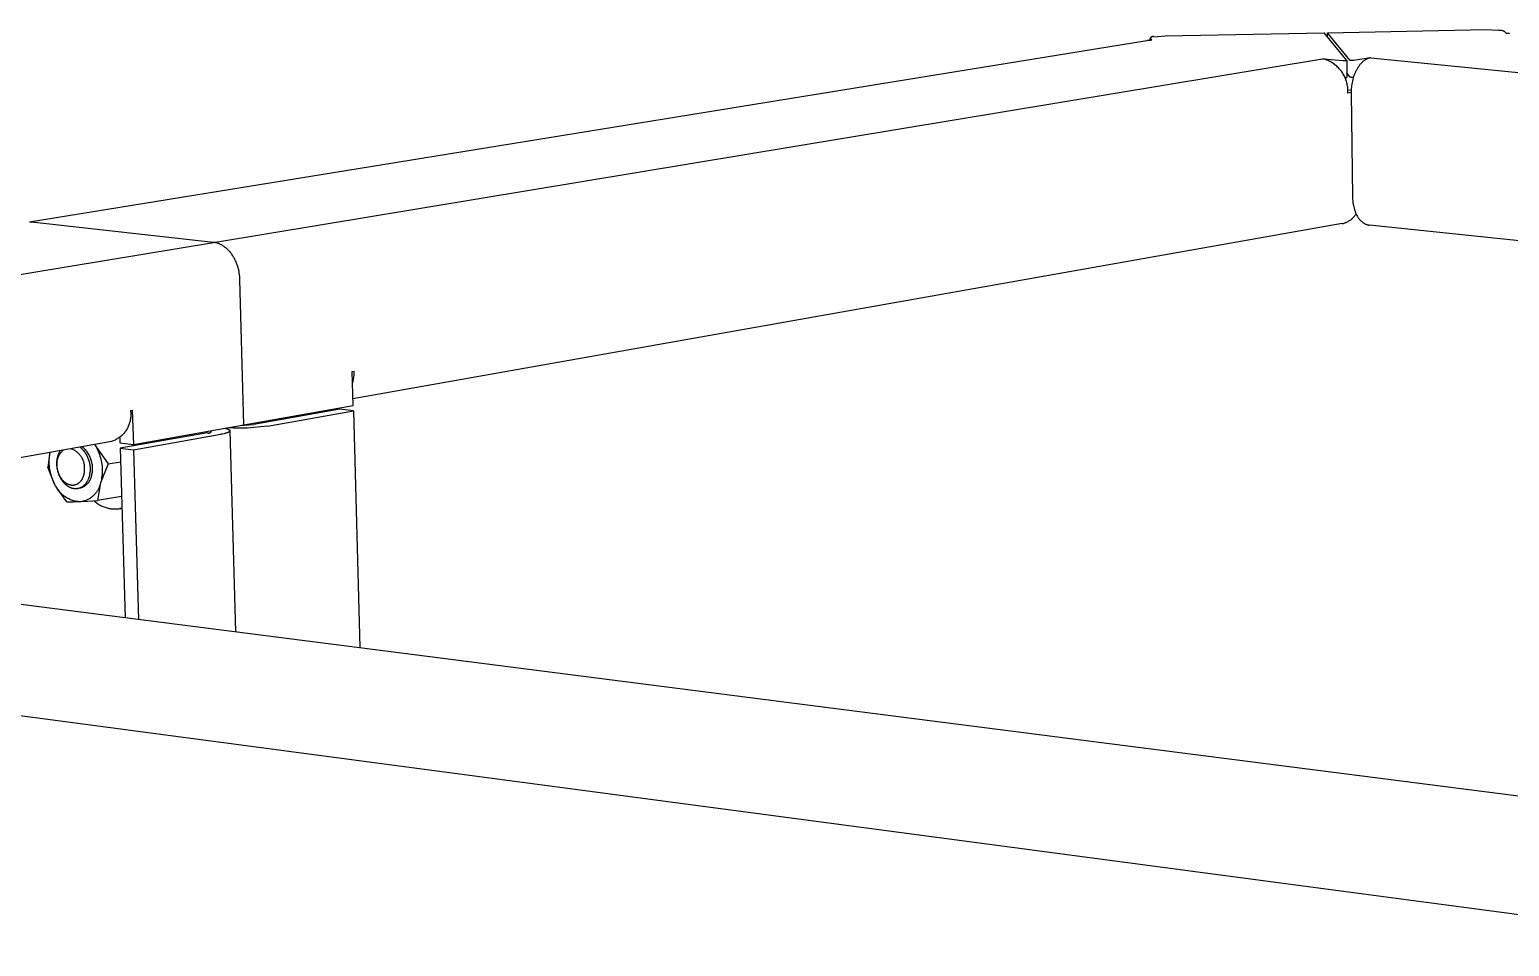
# Model space of a CAD drawing. Header units: millimetres. Extents: x -665 to 1920, y -373 to 1434.
# Drawn here: x -155.2 to -38, y 360.9 to 433.5 of the extents above; entities that cross this region are included whole.
import ezdxf

# ---------------------------------------------------------------- set-up
doc = ezdxf.new("R2010")
doc.units = ezdxf.units.MM
doc.header["$MEASUREMENT"] = 0
doc.layers.add('Domyślny', color=7, linetype='Continuous', true_color=0x000000)
doc.layers.add('Utwórz2D linie widoczne', color=7, linetype='Continuous', true_color=0x000000)

msp = doc.modelspace()

# ---------------------------------------------------------------- linework, layer by layer
at = {"layer": 'Domyślny'}
for p, q in [((-140.62, 416.69), (-52.82, 431.23)), ((-49, 431.3), (174.36, 408.89)), ((-242.92, 399.76), (-140.62, 416.69)), ((-261.48, 393.23), (-18.23, 360.95))]:
    msp.add_line(p, q, dxfattribs=at)
at = {"layer": 'Utwórz2D linie widoczne'}
for p, q in [((-52.42, 433.29), (-39.87, 433.53)), ((-39.87, 433.53), (-38.9, 433.5)), ((-38.9, 433.5), (-38.86, 433.5)), ((-38.86, 433.5), (-38.83, 433.5)), ((-38.83, 433.5), (-38.79, 433.5)), ((-38.79, 433.5), (-38.76, 433.49)), ((-38.76, 433.49), (-38.72, 433.49)), ((-38.72, 433.49), (-38.69, 433.48)), ((-38.69, 433.48), (-38.65, 433.48)), ((-38.65, 433.48), (-38.61, 433.47)), ((-155.18, 418.32), (-66.73, 432.68)), ((-66.73, 432.68), (-66.68, 432.69)), ((-66.68, 432.69), (-66.64, 432.7)), ((-66.64, 432.7), (-66.59, 432.7)), ((-66.59, 432.7), (-66.54, 432.7)), ((-66.54, 432.7), (-66.49, 432.7)), ((-66.49, 432.7), (-66.45, 432.7)), ((-66.47, 432.7), (-66.47, 432.86)), ((-66.45, 432.86), (-66.46, 432.85)), ((-66.46, 432.85), (-66.35, 432.7)), ((-66.46, 432.85), (-66.46, 432.85)), ((-66.44, 432.88), (-66.45, 432.87)), ((-66.45, 432.87), (-66.45, 432.86)), ((-66.45, 432.7), (-66.4, 432.7)), ((-66.43, 432.89), (-66.44, 432.88)), ((-66.44, 432.88), (-66.44, 432.88)), ((-66.42, 432.9), (-66.43, 432.9)), ((-66.43, 432.9), (-66.43, 432.89)), ((-66.41, 432.91), (-66.42, 432.9)), ((-66.4, 432.92), (-66.41, 432.92)), ((-66.41, 432.92), (-66.41, 432.91)), ((-66.39, 432.93), (-66.4, 432.92)), ((-66.4, 432.7), (-66.35, 432.7)), ((-66.38, 432.93), (-66.39, 432.93)), ((-66.37, 432.94), (-66.38, 432.94)), ((-66.38, 432.94), (-66.38, 432.93)), ((-66.36, 432.95), (-66.37, 432.94)), ((-66.35, 432.95), (-66.36, 432.95)), ((-66.34, 432.96), (-66.35, 432.95)), ((-66.33, 432.96), (-66.34, 432.96)), ((-66.34, 432.96), (-66.34, 432.96)), ((-66.32, 432.97), (-66.33, 432.96)), ((-66.31, 432.97), (-66.32, 432.97)), ((-66.3, 432.97), (-66.31, 432.97)), ((-66.29, 432.97), (-66.3, 432.97)), ((-66.28, 432.98), (-66.29, 432.97)), ((-66.27, 432.98), (-66.28, 432.98)), ((-66.26, 432.98), (-66.27, 432.98)), ((-66.27, 432.98), (-66.27, 432.98)), ((-66.25, 432.98), (-66.26, 432.98)), ((-66.24, 432.98), (-66.25, 432.98)), ((-66.23, 432.98), (-66.24, 432.98)), ((-66.22, 432.98), (-66.23, 432.98)), ((-66.21, 432.98), (-66.22, 432.98)), ((-66.2, 432.98), (-66.21, 432.98)), ((-66.19, 432.98), (-66.2, 432.98)), ((-66.18, 432.98), (-66.19, 432.98)), ((-66.18, 432.97), (-66.18, 432.98)), ((-66.17, 432.97), (-66.18, 432.97)), ((-66.17, 432.97), (-65.28, 433.04)), ((-65.28, 433.04), (-52.68, 433.28)), ((-50.91, 431.1), (-52.68, 433.28)), ((-52.42, 432.96), (-52.42, 433.29)), ((-50.64, 431.1), (-52.42, 433.29)), ((-38.61, 433.47), (-38.58, 433.46)), ((-38.58, 433.46), (-38.55, 433.45)), ((-38.55, 433.45), (-38.51, 433.44)), ((-38.51, 433.44), (-38.48, 433.42)), ((-38.48, 433.42), (-38.45, 433.41)), ((-38.45, 433.41), (-38.41, 433.39)), ((-38.41, 433.39), (-38.28, 433.24)), ((-38.28, 433.24), (-38.25, 433.25)), ((-38.25, 433.25), (-38.22, 433.25)), ((-38.22, 433.25), (-38.19, 433.25)), ((-38.19, 433.25), (-38.15, 433.26)), ((-38.15, 433.26), (-38.12, 433.26)), ((-38.12, 433.26), (-38.09, 433.26)), ((-38.09, 433.26), (-38.06, 433.25)), ((-38.06, 433.25), (-38.03, 433.25)), ((-52.73, 431.2), (-52.82, 431.23)), ((-52.82, 431.23), (-52.77, 431.23)), ((-52.77, 431.23), (-52.77, 431.22)), ((-52.77, 431.23), (-51.18, 431.08)), ((-52.64, 431.18), (-52.73, 431.2)), ((-52.55, 431.15), (-52.64, 431.18)), ((-52.47, 431.12), (-52.55, 431.15)), ((-49.05, 431.31), (-50.35, 431.09)), ((-49.44, 431.13), (-49.47, 431.11)), ((-49.4, 431.16), (-49.44, 431.13)), ((-49.36, 431.18), (-49.4, 431.16)), ((-49.33, 431.2), (-49.36, 431.18)), ((-49.29, 431.21), (-49.33, 431.2)), ((-49.25, 431.23), (-49.29, 431.21)), ((-49.22, 431.24), (-49.25, 431.23)), ((-49.18, 431.26), (-49.22, 431.24)), ((-49.14, 431.27), (-49.18, 431.26)), ((-49.11, 431.28), (-49.14, 431.27)), ((-49.07, 431.29), (-49.11, 431.28)), ((-49.04, 431.3), (-49.07, 431.29)), ((-49.05, 431.29), (-49.05, 431.31)), ((-49, 431.3), (-49.05, 431.31)), ((-49, 431.3), (-49.04, 431.3)), ((-52.38, 431.08), (-52.47, 431.12)), ((-52.3, 431.04), (-52.38, 431.08)), ((-52.22, 431), (-52.3, 431.04)), ((-52.14, 430.96), (-52.22, 431)), ((-52.06, 430.91), (-52.14, 430.96)), ((-51.98, 430.86), (-52.06, 430.91)), ((-51.91, 430.81), (-51.98, 430.86)), ((-51.84, 430.75), (-51.91, 430.81)), ((-51.76, 430.7), (-51.84, 430.75)), ((-51.69, 430.64), (-51.76, 430.7)), ((-51.63, 430.57), (-51.69, 430.64)), ((-51.56, 430.51), (-51.63, 430.57)), ((-51.5, 430.44), (-51.56, 430.51)), ((-51.44, 430.37), (-51.5, 430.44)), ((-51.38, 430.3), (-51.44, 430.37)), ((-51.33, 430.23), (-51.38, 430.3)), ((-51.27, 430.16), (-51.33, 430.23)), ((-51.22, 430.08), (-51.27, 430.16)), ((-51.18, 430), (-51.22, 430.08)), ((-51.18, 431.08), (-50.94, 431.08)), ((-51.13, 429.92), (-51.18, 430)), ((-50.93, 431.08), (-50.94, 431.08)), ((-50.94, 431.08), (-50.94, 431.08)), ((-50.94, 431.08), (-50.94, 431.08)), ((-50.94, 431.08), (-50.94, 431.08)), ((-50.94, 431.08), (-50.94, 431.08)), ((-50.94, 431.08), (-50.94, 431.08)), ((-50.94, 431.08), (-50.94, 431.08)), ((-50.94, 431.08), (-50.94, 431.08)), ((-50.92, 431.08), (-50.93, 431.08)), ((-50.93, 431.08), (-50.93, 431.08)), ((-50.93, 431.08), (-50.93, 431.08)), ((-50.93, 431.08), (-50.93, 431.08)), ((-50.93, 431.08), (-50.93, 431.08)), ((-50.93, 431.08), (-50.93, 431.08)), ((-50.93, 431.08), (-50.93, 431.08)), ((-50.93, 431.08), (-50.93, 431.08)), ((-50.93, 431.08), (-50.93, 431.08)), ((-50.91, 431.09), (-50.92, 431.09)), ((-50.92, 431.09), (-50.92, 431.09)), ((-50.92, 431.09), (-50.92, 431.09)), ((-50.92, 431.09), (-50.92, 431.08)), ((-50.92, 431.08), (-50.92, 431.08)), ((-50.92, 431.08), (-50.92, 431.08)), ((-50.92, 431.08), (-50.92, 431.08)), ((-50.92, 431.08), (-50.92, 431.08)), ((-50.92, 431.08), (-50.92, 431.08)), ((-50.92, 431.08), (-50.92, 431.08)), ((-50.92, 431.08), (-50.92, 431.08)), ((-50.91, 431.1), (-50.91, 431.1)), ((-50.91, 431.1), (-50.91, 431.1)), ((-50.91, 431.1), (-50.91, 431.09)), ((-50.91, 431.09), (-50.89, 429.77)), ((-50.91, 431.09), (-50.91, 431.09)), ((-50.91, 431.09), (-50.91, 431.09)), ((-50.91, 431.09), (-50.91, 431.09)), ((-50.91, 431.09), (-50.91, 431.09)), ((-50.91, 431.09), (-50.91, 431.09)), ((-50.91, 431.09), (-50.91, 431.09)), ((-50.91, 431.09), (-50.91, 431.09)), ((-50.91, 431.09), (-50.91, 431.09)), ((-50.91, 431.09), (-50.91, 431.09)), ((-50.91, 431.09), (-50.91, 431.09)), ((-50.63, 429.77), (-50.89, 430.11)), ((-50.58, 431.09), (-50.64, 431.1)), ((-50.35, 431.09), (-50.58, 431.09)), ((-50.29, 430), (-50.32, 429.94)), ((-50.27, 430.05), (-50.29, 430)), ((-50.25, 430.11), (-50.27, 430.05)), ((-50.22, 430.17), (-50.25, 430.11)), ((-50.2, 430.22), (-50.22, 430.17)), ((-50.17, 430.27), (-50.2, 430.22)), ((-50.14, 430.33), (-50.17, 430.27)), ((-50.11, 430.38), (-50.14, 430.33)), ((-50.09, 430.43), (-50.11, 430.38)), ((-50.06, 430.48), (-50.09, 430.43)), ((-50.03, 430.53), (-50.06, 430.48)), ((-49.99, 430.57), (-50.03, 430.53)), ((-49.96, 430.62), (-49.99, 430.57)), ((-49.93, 430.66), (-49.96, 430.62)), ((-49.9, 430.71), (-49.93, 430.66)), ((-49.86, 430.75), (-49.9, 430.71)), ((-49.83, 430.79), (-49.86, 430.75)), ((-49.8, 430.83), (-49.83, 430.79)), ((-49.76, 430.86), (-49.8, 430.83)), ((-49.73, 430.9), (-49.76, 430.86)), ((-49.69, 430.93), (-49.73, 430.9)), ((-49.66, 430.97), (-49.69, 430.93)), ((-49.62, 431), (-49.66, 430.97)), ((-49.58, 431.03), (-49.62, 431)), ((-49.55, 431.06), (-49.58, 431.03)), ((-49.51, 431.08), (-49.55, 431.06)), ((-49.47, 431.11), (-49.51, 431.08)), ((-51.09, 429.84), (-51.13, 429.92)), ((-51.05, 429.76), (-51.09, 429.84)), ((-51.08, 429.74), (-51.05, 429.74)), ((-51.01, 429.67), (-51.05, 429.76)), ((-51.05, 429.74), (-51.02, 429.75)), ((-51.02, 429.75), (-50.99, 429.75)), ((-50.98, 429.59), (-51.01, 429.67)), ((-50.99, 429.75), (-50.96, 429.75)), ((-50.95, 429.5), (-50.98, 429.59)), ((-50.96, 429.75), (-50.93, 429.75)), ((-50.92, 429.42), (-50.95, 429.5)), ((-50.93, 429.75), (-50.92, 429.75)), ((-50.92, 429.75), (-50.92, 429.75)), ((-50.92, 429.75), (-50.92, 429.75)), ((-50.92, 429.75), (-50.92, 429.75)), ((-50.92, 429.75), (-50.92, 429.75)), ((-50.92, 429.75), (-50.92, 429.75)), ((-50.92, 429.75), (-50.92, 429.75)), ((-50.92, 429.75), (-50.92, 429.75)), ((-50.92, 429.75), (-50.92, 429.75)), ((-50.92, 429.75), (-50.92, 429.75)), ((-50.92, 429.75), (-50.91, 429.75)), ((-50.9, 429.33), (-50.92, 429.42)), ((-50.91, 429.75), (-50.91, 429.75)), ((-50.91, 429.75), (-50.91, 429.75)), ((-50.91, 429.75), (-50.91, 429.75)), ((-50.91, 429.75), (-50.91, 429.75)), ((-50.91, 429.75), (-50.91, 429.75)), ((-50.91, 429.75), (-50.91, 429.75)), ((-50.91, 429.75), (-50.91, 429.75)), ((-50.91, 429.75), (-50.91, 429.75)), ((-50.91, 429.75), (-50.91, 429.75)), ((-50.91, 429.75), (-50.9, 429.75)), ((-50.9, 429.75), (-50.9, 429.76)), ((-50.9, 429.76), (-50.9, 429.76)), ((-50.9, 429.76), (-50.9, 429.76)), ((-50.9, 429.76), (-50.9, 429.76)), ((-50.9, 429.76), (-50.9, 429.76)), ((-50.9, 429.76), (-50.9, 429.76)), ((-50.9, 429.76), (-50.9, 429.76)), ((-50.9, 429.76), (-50.9, 429.76)), ((-50.9, 429.76), (-50.9, 429.76)), ((-50.9, 429.76), (-50.9, 429.76)), ((-50.9, 429.76), (-50.89, 429.76)), ((-50.88, 429.24), (-50.9, 429.33)), ((-50.89, 429.76), (-50.89, 429.77)), ((-50.89, 429.77), (-50.89, 429.77)), ((-50.89, 429.77), (-50.89, 429.77)), ((-50.89, 429.77), (-50.89, 429.77)), ((-50.89, 429.77), (-50.89, 429.77)), ((-50.89, 429.76), (-50.89, 429.76)), ((-50.89, 429.76), (-50.89, 429.76)), ((-50.89, 429.76), (-50.89, 429.76)), ((-50.89, 429.76), (-50.89, 429.76)), ((-50.86, 429.15), (-50.88, 429.24)), ((-50.85, 429.06), (-50.86, 429.15)), ((-50.83, 428.97), (-50.85, 429.06)), ((-50.83, 428.88), (-50.83, 428.97)), ((-50.82, 428.78), (-50.83, 428.88)), ((-50.56, 429.76), (-50.63, 429.77)), ((-50.56, 429.76), (-50.53, 429.76)), ((-50.54, 428.98), (-50.55, 428.86)), ((-50.55, 428.86), (-50.55, 428.74)), ((-50.52, 429.1), (-50.54, 428.98)), ((-50.53, 429.76), (-50.49, 429.76)), ((-50.51, 429.22), (-50.52, 429.1)), ((-50.48, 429.34), (-50.51, 429.22)), ((-50.49, 429.76), (-50.45, 429.76)), ((-50.46, 429.46), (-50.48, 429.34)), ((-50.43, 429.58), (-50.46, 429.46)), ((-50.45, 429.76), (-50.42, 429.76)), ((-50.4, 429.7), (-50.43, 429.58)), ((-50.42, 429.76), (-50.38, 429.76)), ((-50.36, 429.82), (-50.4, 429.7)), ((-50.34, 429.88), (-50.36, 429.82)), ((-50.32, 429.94), (-50.34, 429.88)), ((-50.84, 428.77), (-50.56, 428.74)), ((-50.82, 428.69), (-50.82, 428.78)), ((-50.82, 428.6), (-50.82, 428.69)), ((-50.82, 428.51), (-50.82, 428.6)), ((-50.56, 428.55), (-50.82, 428.51)), ((-50.55, 428.74), (-50.56, 428.63)), ((-50.56, 428.63), (-50.56, 428.52)), ((-50.56, 428.52), (-50.55, 428.51)), ((-50.55, 428.51), (-50.45, 420.3)), ((-50.45, 420.3), (-50.45, 420.2)), ((-50.45, 420.2), (-50.44, 420.1)), ((-50.44, 420.1), (-50.43, 420)), ((-50.43, 420), (-50.42, 419.9)), ((-50.42, 419.9), (-50.41, 419.8)), ((-50.41, 419.8), (-50.39, 419.7)), ((-50.39, 419.7), (-50.37, 419.6)), ((-50.37, 419.6), (-50.35, 419.5)), ((-50.35, 419.5), (-50.33, 419.4)), ((-155.18, 418.32), (-155.03, 418.3)), ((-155.11, 418.3), (-155.18, 418.29)), ((-155.03, 418.3), (-155.11, 418.3)), ((-140.62, 416.69), (-155.03, 418.3)), ((-51.05, 418.23), (-51, 418.25)), ((-51, 418.25), (-50.94, 418.27)), ((-50.94, 418.27), (-50.89, 418.29)), ((-50.89, 418.29), (-50.84, 418.32)), ((-50.84, 418.32), (-50.78, 418.35)), ((-50.78, 418.35), (-50.73, 418.38)), ((-50.73, 418.38), (-50.69, 418.41)), ((-50.69, 418.41), (-50.64, 418.44)), ((-50.64, 418.44), (-50.59, 418.48)), ((-50.59, 418.48), (-50.54, 418.51)), ((-50.54, 418.51), (-50.5, 418.55)), ((-50.5, 418.55), (-50.46, 418.59)), ((-50.46, 418.59), (-50.41, 418.63)), ((-50.41, 418.63), (-50.37, 418.67)), ((-50.37, 418.67), (-50.34, 418.72)), ((-50.34, 418.72), (-50.3, 418.76)), ((-50.33, 419.4), (-50.3, 419.3)), ((-50.3, 419.3), (-50.27, 419.21)), ((-50.3, 418.76), (-50.26, 418.81)), ((-50.27, 419.21), (-50.25, 419.16)), ((-50.26, 418.81), (-50.23, 418.85)), ((-50.25, 419.16), (-50.23, 419.11)), ((-50.23, 419.11), (-50.22, 419.07)), ((-50.23, 418.85), (-50.2, 418.9)), ((-50.22, 419.07), (-50.2, 419.02)), ((-50.2, 419.02), (-50.18, 418.98)), ((-50.2, 418.9), (-50.17, 418.95)), ((-50.18, 418.98), (-50.16, 418.93)), ((-50.16, 418.93), (-50.14, 418.89)), ((-50.14, 418.89), (-50.12, 418.85)), ((-50.12, 418.85), (-50.09, 418.81)), ((-50.09, 418.81), (-50.07, 418.77)), ((-50.07, 418.77), (-50.05, 418.73)), ((-50.05, 418.73), (-50.02, 418.69)), ((-50.02, 418.69), (-50, 418.65)), ((-50, 418.65), (-49.97, 418.61)), ((-49.97, 418.61), (-49.95, 418.58)), ((-49.95, 418.58), (-49.92, 418.54)), ((-49.92, 418.54), (-49.89, 418.51)), ((-49.89, 418.51), (-49.86, 418.48)), ((-49.86, 418.48), (-49.84, 418.45)), ((-49.84, 418.45), (-49.81, 418.42)), ((-49.81, 418.42), (-49.78, 418.39)), ((-49.78, 418.39), (-49.75, 418.36)), ((-49.75, 418.36), (-49.72, 418.33)), ((-49.72, 418.33), (-49.69, 418.31)), ((-49.69, 418.31), (-49.66, 418.28)), ((-49.66, 418.28), (-49.63, 418.26)), ((-49.63, 418.26), (-49.6, 418.24)), ((-51.27, 418.17), (-129.58, 404.3)), ((-51.27, 418.17), (-51.22, 418.18)), ((-51.22, 418.18), (-51.16, 418.19)), ((-51.16, 418.19), (-51.11, 418.21)), ((-51.11, 418.21), (-51.05, 418.23)), ((-49.6, 418.24), (-49.56, 418.22)), ((-49.56, 418.22), (-49.53, 418.2)), ((-49.53, 418.2), (-49.5, 418.18)), ((-49.5, 418.18), (-49.47, 418.16)), ((-49.47, 418.16), (-49.44, 418.14)), ((-49.44, 418.14), (-49.4, 418.13)), ((-49.4, 418.13), (-49.37, 418.12)), ((-49.37, 418.12), (-49.34, 418.1)), ((-49.34, 418.1), (-49.31, 418.09)), ((-49.31, 418.09), (-49.27, 418.08)), ((-49.27, 418.08), (-49.24, 418.08)), ((-49.24, 418.08), (-49.21, 418.07)), ((-49.21, 418.07), (-49.18, 418.06)), ((-49.18, 418.06), (-49.14, 418.06)), ((-49.14, 418.06), (-49.11, 418.05)), ((133.71, 398.78), (-49.11, 418.05)), ((-140.58, 416.69), (-140.62, 416.69)), ((-140.53, 416.68), (-140.58, 416.69)), ((-140.49, 416.67), (-140.53, 416.68)), ((-140.44, 416.66), (-140.49, 416.67)), ((-140.4, 416.65), (-140.44, 416.66)), ((-140.35, 416.64), (-140.4, 416.65)), ((-140.3, 416.62), (-140.35, 416.64)), ((-140.26, 416.61), (-140.3, 416.62)), ((-140.21, 416.59), (-140.26, 416.61)), ((-140.16, 416.57), (-140.21, 416.59)), ((-140.11, 416.55), (-140.16, 416.57)), ((-140.07, 416.53), (-140.11, 416.55)), ((-140.02, 416.5), (-140.07, 416.53)), ((-139.97, 416.48), (-140.02, 416.5)), ((-139.92, 416.45), (-139.97, 416.48)), ((-139.88, 416.42), (-139.92, 416.45)), ((-139.83, 416.39), (-139.88, 416.42)), ((-139.78, 416.36), (-139.83, 416.39)), ((-139.74, 416.32), (-139.78, 416.36)), ((-139.69, 416.29), (-139.74, 416.32)), ((-139.64, 416.25), (-139.69, 416.29)), ((-139.6, 416.21), (-139.64, 416.25)), ((-139.55, 416.17), (-139.6, 416.21)), ((-139.51, 416.13), (-139.55, 416.17)), ((-139.46, 416.08), (-139.51, 416.13)), ((-139.42, 416.04), (-139.46, 416.08)), ((-139.38, 415.99), (-139.42, 416.04)), ((-139.34, 415.94), (-139.38, 415.99)), ((-139.29, 415.9), (-139.34, 415.94)), ((-139.25, 415.84), (-139.29, 415.9)), ((-139.21, 415.79), (-139.25, 415.84)), ((-139.18, 415.74), (-139.21, 415.79)), ((-139.14, 415.69), (-139.18, 415.74)), ((-139.1, 415.63), (-139.14, 415.69)), ((-139.07, 415.57), (-139.1, 415.63)), ((-139.03, 415.52), (-139.07, 415.57)), ((-139, 415.46), (-139.03, 415.52)), ((-138.96, 415.4), (-139, 415.46)), ((-138.93, 415.34), (-138.96, 415.4)), ((-138.9, 415.28), (-138.93, 415.34)), ((-138.87, 415.22), (-138.9, 415.28)), ((-138.84, 415.15), (-138.87, 415.22)), ((-138.82, 415.09), (-138.84, 415.15)), ((-138.79, 415.03), (-138.82, 415.09)), ((-138.77, 414.96), (-138.79, 415.03)), ((-138.74, 414.9), (-138.77, 414.96)), ((-138.72, 414.84), (-138.74, 414.9)), ((-138.7, 414.77), (-138.72, 414.84)), ((-138.68, 414.71), (-138.7, 414.77)), ((-138.66, 414.64), (-138.68, 414.71)), ((-138.65, 414.58), (-138.66, 414.64)), ((-138.63, 414.51), (-138.65, 414.58)), ((-138.62, 414.45), (-138.63, 414.51)), ((-138.6, 414.38), (-138.62, 414.45)), ((-138.58, 414.26), (-138.6, 414.38)), ((-138.56, 414.13), (-138.58, 414.26)), ((-138.55, 414), (-138.56, 414.13)), ((-138.54, 413.88), (-138.55, 414)), ((-138.53, 413.76), (-138.54, 413.88)), ((-138.21, 402.24), (-138.53, 413.76)), ((-129.64, 406.46), (-129.49, 406.48)), ((-129.57, 403.78), (-129.64, 406.46)), ((-129.61, 405.5), (-129.58, 405.61)), ((-129.58, 405.61), (-129.56, 405.71)), ((-129.56, 405.71), (-129.54, 405.82)), ((-129.54, 405.82), (-129.52, 405.93)), ((-129.52, 405.93), (-129.51, 406.04)), ((-129.51, 406.04), (-129.5, 406.15)), ((-129.5, 406.15), (-129.49, 406.26)), ((-129.49, 406.37), (-129.49, 406.48)), ((-129.49, 406.26), (-129.49, 406.37)), ((-147.2, 403.38), (-147.05, 403.4)), ((-147.2, 403.38), (-147.19, 403.3)), ((-147.19, 403.3), (-147.18, 403.22)), ((-147.18, 403.22), (-147.18, 403.15)), ((-147.18, 403.15), (-147.17, 403.07)), ((-147.17, 403.07), (-147.17, 403)), ((-147.05, 403.4), (-146.97, 400.69)), ((-138.21, 402.24), (-129.57, 403.78)), ((-130.61, 403.48), (-137.42, 402.27)), ((-136.36, 402.14), (-129.55, 403.35)), ((-129.55, 403.35), (-130.61, 403.48)), ((-129.55, 403.35), (-129.05, 384.6)), ((-147.48, 401.9), (-147.52, 401.84)), ((-147.44, 401.97), (-147.48, 401.9)), ((-147.41, 402.04), (-147.44, 401.97)), ((-147.38, 402.11), (-147.41, 402.04)), ((-147.35, 402.18), (-147.38, 402.11)), ((-147.32, 402.25), (-147.35, 402.18)), ((-147.29, 402.32), (-147.32, 402.25)), ((-147.27, 402.39), (-147.29, 402.32)), ((-147.25, 402.47), (-147.27, 402.39)), ((-147.23, 402.54), (-147.25, 402.47)), ((-147.21, 402.62), (-147.23, 402.54)), ((-147.2, 402.69), (-147.21, 402.62)), ((-147.19, 402.77), (-147.2, 402.69)), ((-147.18, 402.84), (-147.19, 402.77)), ((-147.17, 403), (-147.18, 402.92)), ((-147.18, 402.92), (-147.18, 402.84)), ((-146.97, 400.69), (-138.21, 402.24)), ((-139.71, 401.97), (-139.66, 401.96)), ((-139.66, 401.96), (-139.61, 401.95)), ((-139.61, 401.95), (-139.56, 401.93)), ((-139.03, 401.98), (-139.56, 402)), ((-139.56, 401.93), (-139.54, 401.93)), ((-139.54, 401.93), (-139.52, 401.92)), ((-139.52, 401.92), (-139.5, 401.91)), ((-139.5, 401.91), (-139.48, 401.91)), ((-139.48, 401.91), (-139.46, 401.9)), ((-139.46, 401.9), (-139.44, 401.89)), ((-139.44, 401.89), (-139.43, 401.88)), ((-139.43, 401.88), (-139.41, 401.88)), ((-139.41, 401.88), (-139.41, 401.87)), ((-139.41, 401.87), (-139.4, 401.87)), ((-139.4, 401.87), (-139.39, 401.86)), ((-139.39, 401.86), (-139.39, 401.86)), ((-139.39, 401.86), (-139.38, 401.86)), ((-139.38, 401.86), (-139.37, 401.85)), ((-139.37, 401.85), (-139.37, 401.85)), ((-139.37, 401.85), (-139.36, 401.84)), ((-138.49, 401.98), (-139.03, 401.98)), ((-138.5, 402.19), (-137.42, 402.27)), ((-137.96, 401.99), (-138.49, 401.98)), ((-137.42, 402.02), (-137.96, 401.99)), ((-136.89, 402.07), (-137.42, 402.02)), ((-136.36, 402.14), (-136.89, 402.07)), ((-148.7, 400.91), (-193.96, 392.9)), ((-150.03, 400.68), (-149.97, 400.59)), ((-149.92, 400.5), (-150.02, 400.68)), ((-148.63, 400.94), (-148.7, 400.91)), ((-148.56, 400.97), (-148.63, 400.94)), ((-148.49, 401), (-148.56, 400.97)), ((-148.42, 401.03), (-148.49, 401)), ((-148.35, 401.07), (-148.42, 401.03)), ((-148.29, 401.1), (-148.35, 401.07)), ((-148.22, 401.14), (-148.29, 401.1)), ((-148.16, 401.18), (-148.22, 401.14)), ((-148.09, 401.23), (-148.16, 401.18)), ((-148.03, 401.27), (-148.09, 401.23)), ((-148.04, 401.21), (-148.03, 400.81)), ((-147.97, 401.32), (-148.03, 401.27)), ((-148.03, 400.81), (-146.97, 400.69)), ((-141.1, 401.62), (-148.02, 400.39)), ((-147.92, 401.37), (-147.97, 401.32)), ((-147.86, 401.42), (-147.92, 401.37)), ((-147.81, 401.48), (-147.86, 401.42)), ((-147.75, 401.53), (-147.81, 401.48)), ((-147.7, 401.59), (-147.75, 401.53)), ((-147.65, 401.65), (-147.7, 401.59)), ((-147.61, 401.71), (-147.65, 401.65)), ((-147.56, 401.77), (-147.61, 401.71)), ((-147.52, 401.84), (-147.56, 401.77)), ((-146.98, 400.57), (-147.04, 400.69)), ((-146.96, 400.26), (-140.04, 401.49)), ((-146.25, 400.81), (-146.21, 400.71)), ((-145.43, 400.85), (-145.47, 400.95)), ((-141.1, 401.62), (-141.09, 401.61)), ((-141.09, 401.61), (-141.08, 401.61)), ((-141.08, 401.61), (-141.07, 401.61)), ((-141.07, 401.61), (-141.07, 401.6)), ((-141.07, 401.6), (-141.06, 401.6)), ((-141.06, 401.6), (-141.05, 401.6)), ((-141.05, 401.6), (-141.04, 401.6)), ((-141.04, 401.6), (-141.04, 401.6)), ((-141.04, 401.6), (-141.03, 401.6)), ((-141.03, 401.6), (-141.02, 401.59)), ((-141.02, 401.59), (-141.01, 401.59)), ((-141.01, 401.59), (-141.01, 401.59)), ((-141.01, 401.59), (-141, 401.59)), ((-141, 401.59), (-140.99, 401.59)), ((-140.99, 401.59), (-140.98, 401.59)), ((-140.98, 401.59), (-140.98, 401.59)), ((-140.98, 401.59), (-140.97, 401.59)), ((-140.97, 401.59), (-140.96, 401.6)), ((-140.96, 401.6), (-140.95, 401.6)), ((-140.95, 401.6), (-140.95, 401.6)), ((-140.95, 401.6), (-140.94, 401.6)), ((-140.94, 401.6), (-140.93, 401.6)), ((-140.93, 401.6), (-140.92, 401.6)), ((-140.92, 401.6), (-140.92, 401.61)), ((-140.92, 401.61), (-140.91, 401.61)), ((-140.91, 401.61), (-140.9, 401.61)), ((-140.9, 401.61), (-140.9, 401.62)), ((-140.9, 401.62), (-140.89, 401.62)), ((-140.89, 401.62), (-140.88, 401.62)), ((-140.88, 401.62), (-140.88, 401.63)), ((-140.88, 401.63), (-140.87, 401.63)), ((-140.87, 401.63), (-140.86, 401.64)), ((-140.86, 401.64), (-140.85, 401.65)), ((-140.86, 401.64), (-140.86, 401.64)), ((-140.85, 401.65), (-140.84, 401.66)), ((-140.85, 401.65), (-140.85, 401.65)), ((-140.84, 401.66), (-140.83, 401.67)), ((-140.84, 401.66), (-140.84, 401.66)), ((-140.83, 401.67), (-140.82, 401.68)), ((-140.83, 401.67), (-140.83, 401.67)), ((-140.82, 401.68), (-140.82, 401.69)), ((-140.82, 401.69), (-140.81, 401.69)), ((-140.81, 401.7), (-140.8, 401.71)), ((-140.81, 401.69), (-140.81, 401.7)), ((-140.8, 401.72), (-140.79, 401.73)), ((-140.8, 401.71), (-140.8, 401.72)), ((-140.8, 401.71), (-140.8, 401.71)), ((-140.79, 401.75), (-140.78, 401.76)), ((-140.79, 401.74), (-140.79, 401.75)), ((-140.79, 401.73), (-140.79, 401.74)), ((-140.79, 401.73), (-140.79, 401.73)), ((-140.78, 401.78), (-140.78, 401.79)), ((-140.78, 401.77), (-140.78, 401.78)), ((-140.78, 401.76), (-140.78, 401.77)), ((-140.78, 401.76), (-140.78, 401.76)), ((-139.91, 401.51), (-140.04, 401.49)), ((-139.79, 401.54), (-139.91, 401.51)), ((-139.73, 401.55), (-139.79, 401.54)), ((-139.68, 401.57), (-139.73, 401.55)), ((-139.63, 401.58), (-139.68, 401.57)), ((-139.58, 401.6), (-139.63, 401.58)), ((-139.54, 401.61), (-139.58, 401.6)), ((-139.52, 401.62), (-139.54, 401.61)), ((-139.5, 401.63), (-139.52, 401.62)), ((-139.48, 401.64), (-139.5, 401.63)), ((-139.46, 401.64), (-139.48, 401.64)), ((-139.44, 401.65), (-139.46, 401.64)), ((-139.43, 401.66), (-139.44, 401.65)), ((-139.41, 401.67), (-139.43, 401.66)), ((-139.4, 401.67), (-139.41, 401.67)), ((-139.39, 401.68), (-139.4, 401.68)), ((-139.4, 401.68), (-139.4, 401.67)), ((-139.38, 401.69), (-139.39, 401.68)), ((-139.39, 401.68), (-139.39, 401.68)), ((-139.37, 401.69), (-139.38, 401.69)), ((-139.36, 401.7), (-139.37, 401.7)), ((-139.37, 401.7), (-139.37, 401.69)), ((-139.36, 401.84), (-139.36, 401.84)), ((-139.36, 401.84), (-139.35, 401.84)), ((-139.35, 401.71), (-139.36, 401.71)), ((-139.36, 401.71), (-139.36, 401.7)), ((-139.35, 401.84), (-139.35, 401.83)), ((-139.35, 401.83), (-139.35, 401.83)), ((-139.35, 401.83), (-139.35, 401.83)), ((-139.35, 401.83), (-139.35, 401.83)), ((-139.35, 401.83), (-139.34, 401.82)), ((-139.34, 401.72), (-139.35, 401.72)), ((-139.35, 401.72), (-139.35, 401.72)), ((-139.35, 401.72), (-139.35, 401.71)), ((-139.35, 401.71), (-139.35, 401.71)), ((-139.34, 401.82), (-139.34, 401.82)), ((-139.34, 401.82), (-139.34, 401.82)), ((-139.34, 401.82), (-139.34, 401.82)), ((-139.34, 401.82), (-139.34, 401.82)), ((-139.34, 401.82), (-139.34, 401.81)), ((-139.34, 401.81), (-139.33, 401.81)), ((-139.33, 401.73), (-139.34, 401.73)), ((-139.34, 401.73), (-139.34, 401.73)), ((-139.34, 401.73), (-139.34, 401.73)), ((-139.34, 401.73), (-139.34, 401.72)), ((-139.34, 401.72), (-139.34, 401.72)), ((-139.34, 401.72), (-139.34, 401.72)), ((-139.33, 401.81), (-139.33, 401.81)), ((-139.33, 401.81), (-139.33, 401.81)), ((-139.33, 401.81), (-139.33, 401.81)), ((-139.33, 401.81), (-139.33, 401.8)), ((-139.33, 401.8), (-139.33, 401.8)), ((-139.33, 401.8), (-139.33, 401.8)), ((-139.33, 401.8), (-139.33, 401.8)), ((-139.33, 401.8), (-139.33, 401.8)), ((-139.33, 401.8), (-139.32, 401.79)), ((-139.32, 401.75), (-139.33, 401.75)), ((-139.33, 401.75), (-139.33, 401.75)), ((-139.33, 401.75), (-139.33, 401.75)), ((-139.33, 401.75), (-139.33, 401.74)), ((-139.33, 401.74), (-139.33, 401.74)), ((-139.33, 401.74), (-139.33, 401.74)), ((-139.33, 401.74), (-139.33, 401.74)), ((-139.33, 401.74), (-139.33, 401.73)), ((-139.33, 401.73), (-139.33, 401.73)), ((-139.32, 401.79), (-139.32, 401.79)), ((-139.32, 401.79), (-139.32, 401.79)), ((-139.32, 401.79), (-139.32, 401.79)), ((-139.32, 401.79), (-139.32, 401.79)), ((-139.32, 401.79), (-139.32, 401.78)), ((-139.32, 401.78), (-139.32, 401.78)), ((-139.32, 401.78), (-139.32, 401.78)), ((-139.32, 401.78), (-139.32, 401.78)), ((-139.32, 401.78), (-139.32, 401.77)), ((-139.32, 401.77), (-138.87, 385.85)), ((-139.32, 401.77), (-139.32, 401.77)), ((-139.32, 401.77), (-139.32, 401.77)), ((-139.32, 401.77), (-139.32, 401.77)), ((-139.32, 401.77), (-139.32, 401.77)), ((-139.32, 401.77), (-139.32, 401.76)), ((-139.32, 401.76), (-139.32, 401.76)), ((-139.32, 401.76), (-139.32, 401.76)), ((-139.32, 401.76), (-139.32, 401.76)), ((-139.32, 401.76), (-139.32, 401.76)), ((-139.32, 401.76), (-139.32, 401.75)), ((-139.32, 401.75), (-139.32, 401.75)), ((-153.58, 400.05), (-153.75, 398.88)), ((-153.63, 399.52), (-153.62, 399.66)), ((-153.63, 399.39), (-153.63, 399.52)), ((-153.62, 399.66), (-153.61, 399.79)), ((-153.61, 399.79), (-153.59, 399.92)), ((-153.59, 399.92), (-153.57, 400.05)), ((-153.01, 399.44), (-153, 399.51)), ((-153, 399.51), (-152.99, 399.58)), ((-152.99, 399.58), (-152.98, 399.64)), ((-152.98, 399.64), (-152.96, 399.71)), ((-152.98, 399.46), (-152.97, 399.51)), ((-152.97, 399.51), (-152.96, 399.55)), ((-152.96, 399.71), (-152.94, 399.77)), ((-152.96, 399.55), (-152.95, 399.6)), ((-152.95, 399.6), (-152.93, 399.64)), ((-152.94, 399.77), (-152.92, 399.83)), ((-152.93, 399.64), (-152.91, 399.68)), ((-152.92, 399.83), (-152.9, 399.9)), ((-152.91, 399.68), (-152.9, 399.73)), ((-152.9, 399.9), (-152.88, 399.96)), ((-152.9, 399.73), (-152.88, 399.77)), ((-152.88, 399.96), (-152.85, 400.02)), ((-152.88, 399.77), (-152.85, 399.81)), ((-152.85, 400.02), (-152.82, 400.08)), ((-152.85, 399.81), (-152.83, 399.85)), ((-152.83, 399.85), (-152.81, 399.89)), ((-152.82, 400.08), (-152.79, 400.14)), ((-152.81, 399.89), (-152.78, 399.93)), ((-152.79, 400.14), (-152.76, 400.2)), ((-152.78, 399.93), (-152.76, 399.97)), ((-152.76, 399.97), (-152.73, 400.01)), ((-152.73, 400.01), (-152.7, 400.04)), ((-152.7, 400.04), (-152.67, 400.08)), ((-152.67, 400.08), (-152.64, 400.11)), ((-152.64, 400.11), (-152.61, 400.15)), ((-152.61, 400.15), (-152.57, 400.18)), ((-152.57, 400.18), (-152.54, 400.21)), ((-152.54, 400.21), (-152.5, 400.24)), ((-151.88, 400.35), (-151.83, 400.33)), ((-151.83, 400.33), (-151.78, 400.31)), ((-151.78, 400.31), (-151.73, 400.28)), ((-151.73, 400.28), (-151.68, 400.26)), ((-151.68, 400.26), (-151.63, 400.23)), ((-151.63, 400.23), (-151.58, 400.2)), ((-151.58, 400.2), (-151.54, 400.17)), ((-151.54, 400.17), (-151.49, 400.13)), ((-151.49, 400.13), (-151.45, 400.1)), ((-151.45, 400.1), (-151.41, 400.06)), ((-151.41, 400.06), (-151.36, 400.03)), ((-151.36, 400.03), (-151.32, 399.99)), ((-151.32, 399.99), (-151.29, 399.95)), ((-151.29, 399.95), (-151.25, 399.91)), ((-151.25, 399.91), (-151.21, 399.87)), ((-151.21, 399.87), (-151.18, 399.82)), ((-151.19, 400.47), (-151.13, 400.42)), ((-151.18, 399.82), (-151.15, 399.78)), ((-151.15, 399.78), (-151.11, 399.73)), ((-151.13, 400.42), (-151.07, 400.37)), ((-151.11, 399.73), (-151.08, 399.68)), ((-151.08, 399.68), (-151.06, 399.64)), ((-151.07, 400.37), (-151.02, 400.32)), ((-151.06, 399.64), (-151.03, 399.59)), ((-151.03, 399.59), (-151.01, 399.54)), ((-151.02, 400.32), (-150.97, 400.26)), ((-151.01, 400.51), (-150.95, 400.45)), ((-151.01, 399.54), (-150.98, 399.49)), ((-150.97, 400.26), (-150.92, 400.2)), ((-150.95, 400.45), (-150.9, 400.4)), ((-150.92, 400.2), (-150.87, 400.14)), ((-150.9, 400.4), (-150.84, 400.34)), ((-150.87, 400.14), (-150.82, 400.08)), ((-150.84, 400.34), (-150.79, 400.28)), ((-150.82, 400.08), (-150.78, 400.02)), ((-150.79, 400.28), (-150.74, 400.22)), ((-150.78, 400.02), (-150.74, 399.95)), ((-150.74, 400.22), (-150.69, 400.16)), ((-150.74, 399.95), (-150.7, 399.89)), ((-150.7, 399.89), (-150.66, 399.82)), ((-150.69, 400.16), (-150.65, 400.1)), ((-150.66, 399.82), (-150.63, 399.75)), ((-150.65, 400.1), (-150.6, 400.03)), ((-150.63, 399.75), (-150.59, 399.68)), ((-150.6, 400.03), (-150.56, 399.97)), ((-150.59, 399.68), (-150.56, 399.61)), ((-150.56, 399.97), (-150.52, 399.9)), ((-150.56, 399.61), (-150.54, 399.54)), ((-150.54, 399.54), (-150.51, 399.47)), ((-150.52, 399.9), (-150.48, 399.83)), ((-150.48, 399.83), (-150.45, 399.76)), ((-150.45, 399.76), (-150.41, 399.69)), ((-150.41, 399.69), (-150.38, 399.62)), ((-150.38, 399.62), (-150.36, 399.55)), ((-150.36, 399.55), (-150.33, 399.47)), ((-149.97, 400.59), (-149.92, 400.5)), ((-149.92, 400.5), (-149.86, 400.39)), ((-149.92, 400.5), (-148.97, 399.15)), ((-149.86, 400.39), (-149.8, 400.27)), ((-149.8, 400.27), (-149.75, 400.15)), ((-149.75, 400.15), (-149.7, 400.02)), ((-149.7, 400.02), (-149.65, 399.9)), ((-149.65, 399.9), (-149.61, 399.77)), ((-149.61, 399.77), (-149.57, 399.64)), ((-149.57, 399.64), (-149.54, 399.51)), ((-149.54, 399.51), (-149.51, 399.38)), ((-148.02, 400.39), (-147.62, 386.97)), ((-148.02, 400.39), (-146.96, 400.26)), ((-146.96, 400.26), (-146.56, 386.84)), ((-242.5, 399.11), (-1.94, 368.34)), ((-153.2, 397.55), (-153.75, 398.88)), ((-153.63, 399.25), (-153.63, 399.39)), ((-153.63, 399.12), (-153.63, 399.25)), ((-153.62, 398.99), (-153.63, 399.12)), ((-153.6, 398.85), (-153.62, 398.99)), ((-153.58, 398.72), (-153.6, 398.85)), ((-153.56, 398.59), (-153.58, 398.72)), ((-153.53, 398.46), (-153.56, 398.59)), ((-153.5, 398.33), (-153.53, 398.46)), ((-153.46, 398.2), (-153.5, 398.33)), ((-153.02, 399.38), (-153.01, 399.44)), ((-153.02, 399.31), (-153.02, 399.38)), ((-153.02, 399.24), (-153.02, 399.31)), ((-153.02, 399.18), (-153.02, 399.24)), ((-153.02, 399.11), (-153.02, 399.18)), ((-153.02, 399.03), (-153.02, 399.11)), ((-153.01, 398.95), (-153.02, 399.03)), ((-153.01, 399.28), (-153, 399.32)), ((-153.01, 399.23), (-153.01, 399.28)), ((-153.01, 399.18), (-153.01, 399.23)), ((-153.01, 399.14), (-153.01, 399.18)), ((-153.01, 399.09), (-153.01, 399.14)), ((-153.01, 399.04), (-153.01, 399.09)), ((-153, 398.98), (-153.01, 399.04)), ((-153, 398.87), (-153.01, 398.95)), ((-153, 399.37), (-152.99, 399.42)), ((-153, 399.32), (-153, 399.37)), ((-153, 398.91), (-153, 398.98)), ((-152.99, 398.85), (-153, 398.91)), ((-152.99, 398.79), (-153, 398.87)), ((-152.99, 399.42), (-152.98, 399.46)), ((-152.98, 398.78), (-152.99, 398.85)), ((-152.98, 398.7), (-152.99, 398.79)), ((-152.97, 398.71), (-152.98, 398.78)), ((-152.96, 398.62), (-152.98, 398.7)), ((-152.95, 398.64), (-152.97, 398.71)), ((-152.95, 398.58), (-152.96, 398.62)), ((-152.94, 398.6), (-152.95, 398.64)), ((-152.94, 398.53), (-152.95, 398.58)), ((-152.93, 398.57), (-152.94, 398.6)), ((-152.92, 398.49), (-152.94, 398.53)), ((-152.92, 398.54), (-152.93, 398.57)), ((-152.91, 398.5), (-152.92, 398.54)), ((-152.91, 398.45), (-152.92, 398.49)), ((-152.9, 398.47), (-152.91, 398.5)), ((-152.9, 398.41), (-152.91, 398.45)), ((-152.89, 398.43), (-152.9, 398.47)), ((-152.88, 398.37), (-152.9, 398.41)), ((-152.88, 398.4), (-152.89, 398.43)), ((-152.87, 398.36), (-152.88, 398.4)), ((-152.87, 398.32), (-152.88, 398.37)), ((-152.85, 398.33), (-152.87, 398.36)), ((-150.98, 399.49), (-150.96, 399.44)), ((-150.96, 399.44), (-150.94, 399.38)), ((-150.94, 399.38), (-150.92, 399.33)), ((-150.92, 399.33), (-150.91, 399.28)), ((-150.91, 399.28), (-150.89, 399.22)), ((-150.89, 399.22), (-150.88, 399.17)), ((-150.88, 398.35), (-150.89, 398.32)), ((-150.88, 399.17), (-150.87, 399.11)), ((-150.87, 398.42), (-150.88, 398.39)), ((-150.88, 398.39), (-150.88, 398.35)), ((-150.87, 399.11), (-150.86, 399.06)), ((-150.86, 398.49), (-150.87, 398.45)), ((-150.87, 398.45), (-150.87, 398.42)), ((-150.86, 399.06), (-150.86, 399)), ((-150.86, 399), (-150.85, 398.95)), ((-150.85, 398.59), (-150.86, 398.55)), ((-150.86, 398.55), (-150.86, 398.52)), ((-150.86, 398.52), (-150.86, 398.49)), ((-150.85, 398.95), (-150.85, 398.89)), ((-150.85, 398.89), (-150.85, 398.84)), ((-150.85, 398.84), (-150.85, 398.78)), ((-150.85, 398.78), (-150.85, 398.72)), ((-150.85, 398.72), (-150.85, 398.65)), ((-150.85, 398.65), (-150.85, 398.62)), ((-150.85, 398.62), (-150.85, 398.59)), ((-150.51, 399.47), (-150.49, 399.4)), ((-150.49, 399.4), (-150.47, 399.32)), ((-150.47, 399.32), (-150.45, 399.25)), ((-150.45, 399.25), (-150.43, 399.17)), ((-150.43, 399.17), (-150.42, 399.1)), ((-150.42, 398.39), (-150.43, 398.35)), ((-150.43, 398.35), (-150.43, 398.31)), ((-150.42, 399.1), (-150.41, 399.02)), ((-150.41, 398.43), (-150.42, 398.39)), ((-150.41, 399.02), (-150.4, 398.95)), ((-150.4, 398.55), (-150.41, 398.51)), ((-150.41, 398.51), (-150.41, 398.47)), ((-150.41, 398.47), (-150.41, 398.43)), ((-150.4, 398.95), (-150.4, 398.87)), ((-150.4, 398.87), (-150.4, 398.79)), ((-150.4, 398.79), (-150.4, 398.71)), ((-150.4, 398.71), (-150.4, 398.63)), ((-150.4, 398.63), (-150.4, 398.59)), ((-150.4, 398.59), (-150.4, 398.55)), ((-150.33, 399.47), (-150.31, 399.4)), ((-150.31, 399.4), (-150.29, 399.32)), ((-150.29, 399.32), (-150.27, 399.24)), ((-150.27, 399.24), (-150.26, 399.17)), ((-150.25, 398.39), (-150.27, 398.31)), ((-150.26, 399.17), (-150.24, 399.09)), ((-150.24, 398.46), (-150.25, 398.39)), ((-150.24, 399.09), (-150.23, 399.01)), ((-150.23, 398.54), (-150.24, 398.46)), ((-150.23, 399.01), (-150.23, 398.93)), ((-150.23, 398.93), (-150.22, 398.86)), ((-150.22, 398.7), (-150.23, 398.62)), ((-150.23, 398.62), (-150.23, 398.54)), ((-150.22, 398.86), (-150.22, 398.78)), ((-150.22, 398.78), (-150.22, 398.7)), ((-148.97, 399.15), (-149.56, 397.66)), ((-149.51, 399.38), (-149.49, 399.25)), ((-149.49, 399.25), (-149.47, 399.12)), ((-149.47, 399.12), (-149.45, 398.99)), ((-149.45, 398.99), (-149.44, 398.85)), ((-149.44, 398.45), (-149.45, 398.32)), ((-149.44, 398.85), (-149.44, 398.72)), ((-149.44, 398.72), (-149.44, 398.59)), ((-149.44, 398.59), (-149.44, 398.45)), ((-148.97, 399.15), (-147.99, 399.32)), ((-153.42, 398.08), (-153.46, 398.2)), ((-153.38, 397.95), (-153.42, 398.08)), ((-153.33, 397.83), (-153.38, 397.95)), ((-153.27, 397.7), (-153.33, 397.83)), ((-153.21, 397.58), (-153.27, 397.7)), ((-153.15, 397.47), (-153.21, 397.58)), ((-153.12, 397.39), (-153.15, 397.47)), ((-153.08, 397.33), (-153.12, 397.39)), ((-153.11, 397.39), (-152.99, 397.2)), ((-153.04, 397.26), (-153.08, 397.33)), ((-153, 397.19), (-153.04, 397.26)), ((-152.96, 397.13), (-153, 397.19)), ((-152.85, 398.28), (-152.87, 398.32)), ((-152.84, 398.29), (-152.85, 398.33)), ((-152.83, 398.24), (-152.85, 398.28)), ((-152.82, 398.26), (-152.84, 398.29)), ((-152.82, 398.2), (-152.83, 398.24)), ((-152.81, 398.23), (-152.82, 398.26)), ((-152.8, 398.16), (-152.82, 398.2)), ((-152.79, 398.2), (-152.81, 398.23)), ((-152.78, 398.12), (-152.8, 398.16)), ((-152.77, 398.16), (-152.79, 398.2)), ((-152.76, 398.08), (-152.78, 398.12)), ((-152.76, 398.13), (-152.77, 398.16)), ((-152.74, 398.1), (-152.76, 398.13)), ((-152.74, 398.04), (-152.76, 398.08)), ((-152.72, 398.07), (-152.74, 398.1)), ((-152.72, 398), (-152.74, 398.04)), ((-152.7, 398.04), (-152.72, 398.07)), ((-152.7, 397.96), (-152.72, 398)), ((-152.68, 398.01), (-152.7, 398.04)), ((-152.67, 397.92), (-152.7, 397.96)), ((-152.66, 397.98), (-152.68, 398.01)), ((-152.65, 397.89), (-152.67, 397.92)), ((-152.64, 397.95), (-152.66, 397.98)), ((-152.62, 397.85), (-152.65, 397.89)), ((-152.62, 397.92), (-152.64, 397.95)), ((-152.6, 397.89), (-152.62, 397.92)), ((-152.6, 397.81), (-152.62, 397.85)), ((-152.57, 397.87), (-152.6, 397.89)), ((-152.57, 397.78), (-152.6, 397.81)), ((-152.55, 397.84), (-152.57, 397.87)), ((-152.55, 397.75), (-152.57, 397.78)), ((-152.53, 397.82), (-152.55, 397.84)), ((-152.52, 397.71), (-152.55, 397.75)), ((-152.5, 397.79), (-152.53, 397.82)), ((-152.5, 397.68), (-152.52, 397.71)), ((-152.48, 397.77), (-152.5, 397.79)), ((-152.47, 397.65), (-152.5, 397.68)), ((-152.46, 397.75), (-152.48, 397.77)), ((-152.44, 397.62), (-152.47, 397.65)), ((-152.43, 397.72), (-152.46, 397.75)), ((-152.41, 397.59), (-152.44, 397.62)), ((-152.41, 397.7), (-152.43, 397.72)), ((-152.38, 397.68), (-152.41, 397.7)), ((-152.38, 397.56), (-152.41, 397.59)), ((-152.36, 397.66), (-152.38, 397.68)), ((-152.35, 397.53), (-152.38, 397.56)), ((-152.33, 397.64), (-152.36, 397.66)), ((-152.33, 397.51), (-152.35, 397.53)), ((-152.31, 397.63), (-152.33, 397.64)), ((-152.3, 397.48), (-152.33, 397.51)), ((-152.28, 397.61), (-152.31, 397.63)), ((-152.27, 397.45), (-152.3, 397.48)), ((-152.26, 397.59), (-152.28, 397.61)), ((-152.24, 397.43), (-152.27, 397.45)), ((-152.23, 397.58), (-152.26, 397.59)), ((-152.2, 397.41), (-152.24, 397.43)), ((-152.21, 397.56), (-152.23, 397.58)), ((-152.18, 397.55), (-152.21, 397.56)), ((-152.17, 397.39), (-152.2, 397.41)), ((-152.16, 397.54), (-152.18, 397.55)), ((-152.14, 397.37), (-152.17, 397.39)), ((-152.13, 397.53), (-152.16, 397.54)), ((-152.11, 397.35), (-152.14, 397.37)), ((-152.11, 397.52), (-152.13, 397.53)), ((-152.08, 397.51), (-152.11, 397.52)), ((-152.08, 397.33), (-152.11, 397.35)), ((-152.06, 397.5), (-152.08, 397.51)), ((-152.05, 397.31), (-152.08, 397.33)), ((-152.03, 397.49), (-152.06, 397.5)), ((-152.02, 397.3), (-152.05, 397.31)), ((-152.01, 397.48), (-152.03, 397.49)), ((-151.99, 397.28), (-152.02, 397.3)), ((-151.98, 397.48), (-152.01, 397.48)), ((-151.96, 397.27), (-151.99, 397.28)), ((-151.96, 397.47), (-151.98, 397.48)), ((-151.93, 397.47), (-151.96, 397.47)), ((-151.93, 397.25), (-151.96, 397.27)), ((-151.91, 397.46), (-151.93, 397.47)), ((-151.9, 397.24), (-151.93, 397.25)), ((-151.88, 397.46), (-151.91, 397.46)), ((-151.87, 397.23), (-151.9, 397.24)), ((-151.86, 397.46), (-151.88, 397.46)), ((-151.84, 397.22), (-151.87, 397.23)), ((-151.84, 397.45), (-151.86, 397.46)), ((-151.81, 397.45), (-151.84, 397.45)), ((-151.81, 397.21), (-151.84, 397.22)), ((-151.79, 397.45), (-151.81, 397.45)), ((-151.77, 397.2), (-151.81, 397.21)), ((-151.76, 397.45), (-151.79, 397.45)), ((-151.75, 397.2), (-151.77, 397.2)), ((-151.74, 397.45), (-151.76, 397.45)), ((-151.72, 397.19), (-151.75, 397.2)), ((-151.71, 397.46), (-151.74, 397.45)), ((-151.69, 397.19), (-151.72, 397.19)), ((-151.69, 397.46), (-151.71, 397.46)), ((-151.66, 397.46), (-151.69, 397.46)), ((-151.66, 397.18), (-151.69, 397.19)), ((-151.64, 397.47), (-151.66, 397.46)), ((-151.63, 397.18), (-151.66, 397.18)), ((-151.61, 397.47), (-151.64, 397.47)), ((-151.6, 397.18), (-151.63, 397.18)), ((-151.59, 397.48), (-151.61, 397.47)), ((-151.57, 397.18), (-151.6, 397.18)), ((-151.56, 397.49), (-151.59, 397.48)), ((-151.54, 397.18), (-151.57, 397.18)), ((-151.54, 397.49), (-151.56, 397.49)), ((-151.51, 397.5), (-151.54, 397.49)), ((-151.51, 397.18), (-151.54, 397.18)), ((-151.49, 397.51), (-151.51, 397.5)), ((-151.48, 397.18), (-151.51, 397.18)), ((-151.47, 397.52), (-151.49, 397.51)), ((-151.45, 397.18), (-151.48, 397.18)), ((-151.44, 397.53), (-151.47, 397.52)), ((-151.42, 397.18), (-151.45, 397.18)), ((-151.42, 397.55), (-151.44, 397.53)), ((-151.39, 397.56), (-151.42, 397.55)), ((-151.39, 397.19), (-151.42, 397.18)), ((-151.37, 397.58), (-151.39, 397.56)), ((-151.36, 397.19), (-151.39, 397.19)), ((-151.35, 397.59), (-151.37, 397.58)), ((-151.21, 397.22), (-151.36, 397.19)), ((-151.33, 397.2), (-151.36, 397.19)), ((-151.32, 397.61), (-151.35, 397.59)), ((-151.3, 397.21), (-151.33, 397.2)), ((-151.3, 397.62), (-151.32, 397.61)), ((-151.28, 397.64), (-151.3, 397.62)), ((-151.27, 397.22), (-151.3, 397.21)), ((-151.26, 397.66), (-151.28, 397.64)), ((-151.24, 397.23), (-151.27, 397.22)), ((-151.23, 397.68), (-151.26, 397.66)), ((-151.21, 397.24), (-151.24, 397.23)), ((-151.21, 397.7), (-151.23, 397.68)), ((-151.19, 397.72), (-151.21, 397.7)), ((-151.18, 397.25), (-151.21, 397.24)), ((-151.17, 397.23), (-151.21, 397.22)), ((-151.17, 397.74), (-151.19, 397.72)), ((-151.15, 397.26), (-151.18, 397.25)), ((-151.15, 397.77), (-151.17, 397.74)), ((-151.13, 397.24), (-151.17, 397.23)), ((-151.13, 397.79), (-151.15, 397.77)), ((-151.12, 397.28), (-151.15, 397.26)), ((-151.11, 397.82), (-151.13, 397.79)), ((-151.09, 397.26), (-151.13, 397.24)), ((-151.09, 397.29), (-151.12, 397.28)), ((-151.1, 397.84), (-151.11, 397.82)), ((-151.08, 397.87), (-151.1, 397.84)), ((-151.06, 397.31), (-151.09, 397.29)), ((-151.05, 397.27), (-151.09, 397.26)), ((-151.06, 397.89), (-151.08, 397.87)), ((-151.05, 397.92), (-151.06, 397.89)), ((-151.03, 397.32), (-151.06, 397.31)), ((-151.03, 397.95), (-151.05, 397.92)), ((-151.01, 397.29), (-151.05, 397.27)), ((-151.01, 397.98), (-151.03, 397.95)), ((-151, 397.34), (-151.03, 397.32)), ((-151, 398.01), (-151.01, 397.98)), ((-150.97, 397.3), (-151.01, 397.29)), ((-150.99, 398.04), (-151, 398.01)), ((-150.97, 397.36), (-151, 397.34)), ((-150.97, 398.07), (-150.99, 398.04)), ((-150.96, 398.1), (-150.97, 398.07)), ((-150.95, 397.38), (-150.97, 397.36)), ((-150.94, 397.32), (-150.97, 397.3)), ((-150.95, 398.13), (-150.96, 398.1)), ((-150.94, 398.16), (-150.95, 398.13)), ((-150.92, 397.41), (-150.95, 397.38)), ((-150.93, 398.19), (-150.94, 398.16)), ((-150.9, 397.34), (-150.94, 397.32)), ((-150.92, 398.22), (-150.93, 398.19)), ((-150.91, 398.26), (-150.92, 398.22)), ((-150.89, 397.43), (-150.92, 397.41)), ((-150.9, 398.29), (-150.91, 398.26)), ((-150.89, 398.32), (-150.9, 398.29)), ((-150.86, 397.36), (-150.9, 397.34)), ((-150.87, 397.45), (-150.89, 397.43)), ((-150.84, 397.48), (-150.87, 397.45)), ((-150.83, 397.39), (-150.86, 397.36)), ((-150.82, 397.5), (-150.84, 397.48)), ((-150.79, 397.41), (-150.83, 397.39)), ((-150.79, 397.53), (-150.82, 397.5)), ((-150.77, 397.56), (-150.79, 397.53)), ((-150.76, 397.43), (-150.79, 397.41)), ((-150.74, 397.59), (-150.77, 397.56)), ((-150.73, 397.46), (-150.76, 397.43)), ((-150.72, 397.62), (-150.74, 397.59)), ((-150.7, 397.49), (-150.73, 397.46)), ((-150.7, 397.65), (-150.72, 397.62)), ((-150.68, 397.68), (-150.7, 397.65)), ((-150.67, 397.51), (-150.7, 397.49)), ((-150.66, 397.71), (-150.68, 397.68)), ((-150.64, 397.54), (-150.67, 397.51)), ((-150.64, 397.75), (-150.66, 397.71)), ((-150.62, 397.78), (-150.64, 397.75)), ((-150.61, 397.57), (-150.64, 397.54)), ((-150.6, 397.81), (-150.62, 397.78)), ((-150.58, 397.6), (-150.61, 397.57)), ((-150.58, 397.85), (-150.6, 397.81)), ((-150.57, 397.89), (-150.58, 397.85)), ((-150.55, 397.64), (-150.58, 397.6)), ((-150.55, 397.92), (-150.57, 397.89)), ((-150.53, 397.96), (-150.55, 397.92)), ((-150.53, 397.67), (-150.55, 397.64)), ((-150.52, 398), (-150.53, 397.96)), ((-150.5, 397.7), (-150.53, 397.67)), ((-150.51, 398.04), (-150.52, 398)), ((-150.49, 398.07), (-150.51, 398.04)), ((-150.48, 397.74), (-150.5, 397.7)), ((-150.48, 398.11), (-150.49, 398.07)), ((-150.47, 398.15), (-150.48, 398.11)), ((-150.46, 397.77), (-150.48, 397.74)), ((-150.46, 398.19), (-150.47, 398.15)), ((-150.45, 398.23), (-150.46, 398.19)), ((-150.43, 397.81), (-150.46, 397.77)), ((-150.44, 398.27), (-150.45, 398.23)), ((-150.43, 398.31), (-150.44, 398.27)), ((-150.42, 397.84), (-150.43, 397.81)), ((-150.4, 397.88), (-150.42, 397.84)), ((-150.38, 397.92), (-150.4, 397.88)), ((-150.36, 397.96), (-150.38, 397.92)), ((-150.35, 398), (-150.36, 397.96)), ((-150.34, 398.04), (-150.35, 398)), ((-150.32, 398.08), (-150.34, 398.04)), ((-150.31, 398.12), (-150.32, 398.08)), ((-150.3, 398.16), (-150.31, 398.12)), ((-150.28, 398.23), (-150.3, 398.16)), ((-150.27, 398.31), (-150.28, 398.23)), ((-149.56, 397.66), (-149.81, 396.24)), ((-149.73, 397.18), (-149.76, 397.12)), ((-149.7, 397.24), (-149.73, 397.18)), ((-149.67, 397.29), (-149.7, 397.24)), ((-149.65, 397.35), (-149.67, 397.29)), ((-149.63, 397.41), (-149.65, 397.35)), ((-149.61, 397.48), (-149.63, 397.41)), ((-149.59, 397.54), (-149.61, 397.48)), ((-149.58, 397.6), (-149.59, 397.54)), ((-149.56, 397.66), (-149.58, 397.6)), ((-149.53, 397.79), (-149.56, 397.66)), ((-149.5, 397.92), (-149.53, 397.79)), ((-149.48, 398.05), (-149.5, 397.92)), ((-149.46, 398.19), (-149.48, 398.05)), ((-149.45, 398.32), (-149.46, 398.19)), ((-152.91, 397.06), (-152.96, 397.13)), ((-152.94, 397.12), (-152.79, 396.89)), ((-152.87, 397), (-152.91, 397.06)), ((-152.82, 396.94), (-152.87, 397)), ((-152.76, 396.88), (-152.82, 396.94)), ((-152.79, 396.89), (-152.63, 396.66)), ((-152.71, 396.82), (-152.76, 396.88)), ((-152.66, 396.77), (-152.71, 396.82)), ((-152.6, 396.72), (-152.66, 396.77)), ((-152.63, 396.66), (-152.46, 396.44)), ((-152.54, 396.67), (-152.6, 396.72)), ((-152.48, 396.62), (-152.54, 396.67)), ((-152.42, 396.57), (-152.48, 396.62)), ((-152.4, 396.36), (-152.46, 396.44)), ((-152.35, 396.53), (-152.42, 396.57)), ((-152.4, 396.36), (-152.39, 396.35)), ((-152.2, 396.11), (-152.39, 396.35)), ((-152.29, 396.48), (-152.35, 396.53)), ((-152.22, 396.44), (-152.29, 396.48)), ((-152.15, 396.41), (-152.22, 396.44)), ((-151.71, 396.12), (-152.2, 396.11)), ((-152.08, 396.37), (-152.15, 396.41)), ((-152.01, 396.34), (-152.08, 396.37)), ((-151.94, 396.31), (-152.01, 396.34)), ((-151.87, 396.28), (-151.94, 396.31)), ((-151.79, 396.25), (-151.87, 396.28)), ((-151.72, 396.23), (-151.79, 396.25)), ((-151.64, 396.21), (-151.72, 396.23)), ((-151.21, 396.14), (-151.71, 396.12)), ((-151.57, 396.19), (-151.64, 396.21)), ((-151.49, 396.18), (-151.57, 396.19)), ((-151.41, 396.17), (-151.49, 396.18)), ((-151.33, 396.16), (-151.41, 396.17)), ((-151.26, 396.15), (-151.33, 396.16)), ((-151.18, 396.14), (-151.26, 396.15)), ((-151.12, 396.15), (-151.18, 396.14)), ((-150.94, 396.16), (-151.15, 396.15)), ((-151.05, 396.16), (-151.12, 396.15)), ((-150.99, 396.18), (-151.05, 396.16)), ((-150.93, 396.19), (-150.99, 396.18)), ((-150.94, 396.16), (-149.81, 396.24)), ((-150.87, 396.21), (-150.93, 396.19)), ((-150.81, 396.23), (-150.87, 396.21)), ((-150.74, 396.25), (-150.81, 396.23)), ((-150.69, 396.28), (-150.74, 396.25)), ((-150.63, 396.3), (-150.69, 396.28)), ((-150.57, 396.33), (-150.63, 396.3)), ((-150.51, 396.36), (-150.57, 396.33)), ((-150.46, 396.39), (-150.51, 396.36)), ((-150.4, 396.42), (-150.46, 396.39)), ((-150.35, 396.46), (-150.4, 396.42)), ((-150.3, 396.5), (-150.35, 396.46)), ((-150.25, 396.54), (-150.3, 396.5)), ((-150.2, 396.58), (-150.25, 396.54)), ((-150.15, 396.62), (-150.2, 396.58)), ((-150.1, 396.66), (-150.15, 396.62)), ((-150.06, 396.71), (-150.1, 396.66)), ((-150.08, 396.22), (-150.01, 396.16)), ((-150.01, 396.75), (-150.06, 396.71)), ((-149.97, 396.8), (-150.01, 396.75)), ((-150.01, 396.16), (-149.95, 396.11)), ((-149.93, 396.85), (-149.97, 396.8)), ((-149.95, 396.11), (-149.88, 396.06)), ((-149.89, 396.9), (-149.93, 396.85)), ((-149.85, 396.96), (-149.89, 396.9)), ((-149.88, 396.06), (-149.81, 396.01)), ((-149.82, 397.01), (-149.85, 396.96)), ((-149.79, 397.06), (-149.82, 397.01)), ((-147.91, 396.58), (-149.81, 396.24)), ((-149.81, 396.01), (-149.74, 395.96)), ((-149.76, 397.12), (-149.79, 397.06)), ((-149.74, 395.96), (-149.67, 395.92)), ((-149.67, 395.92), (-149.6, 395.88)), ((-149.6, 395.88), (-149.52, 395.84)), ((-149.52, 395.84), (-149.44, 395.8)), ((-149.44, 395.8), (-149.37, 395.77)), ((-149.37, 395.77), (-149.29, 395.74)), ((-149.29, 395.74), (-149.21, 395.71)), ((-149.21, 395.71), (-149.13, 395.69)), ((-149.13, 395.69), (-149.05, 395.66)), ((-149.05, 395.66), (-148.97, 395.64)), ((-148.97, 395.64), (-148.88, 395.63)), ((-148.88, 395.63), (-148.8, 395.61)), ((-148.8, 395.61), (-148.72, 395.6)), ((-148.72, 395.6), (-148.63, 395.59)), ((-148.63, 395.59), (-148.55, 395.59)), ((-148.55, 395.59), (-148.46, 395.58)), ((-148.46, 395.58), (-148.38, 395.58)), ((-148.38, 395.58), (-148.3, 395.59)), ((-148.3, 395.59), (-148.21, 395.59)), ((-148.21, 395.59), (-148.13, 395.6)), ((-148.13, 395.6), (-148.05, 395.61)), ((-148.05, 395.61), (-147.96, 395.63)), ((-147.88, 395.64), (-148.04, 395.61)), ((-147.96, 395.63), (-147.88, 395.65))]:
    msp.add_line(p, q, dxfattribs=at)

doc.saveas('drawing.dxf')
